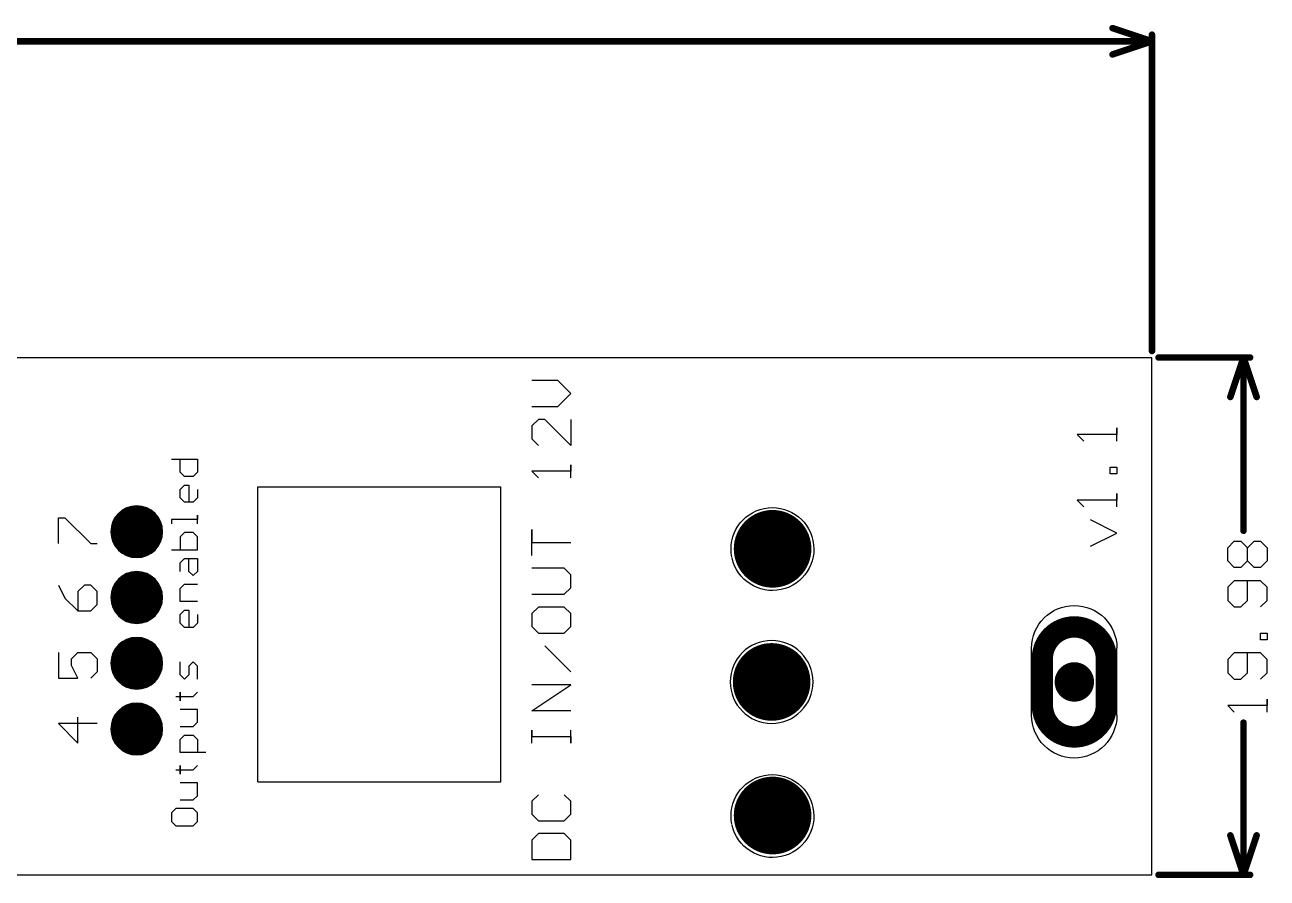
# Model space of a CAD drawing. Header units: millimetres. Extents: x 34 to 167, y 52 to 85.
# Drawn here: x 118.8 to 166.81, y 52.18 to 85.14 of the extents above; entities that cross this region are included whole.
import ezdxf

# ---------------------------------------------------------------- set-up
doc = ezdxf.new("R2010")
doc.units = ezdxf.units.MM
for name, color, linetype in [('BottomLayer', 5, 'Continuous'), ('Mechanical1', 6, 'Continuous'), ('PadHoleLayer', 156, 'Continuous'), ('TopLayer', 1, 'Continuous'), ('TopOverlay', 2, 'Continuous')]:
    doc.layers.add(name, color=color, linetype=linetype)

msp = doc.modelspace()

# ---------------------------------------------------------------- linework, layer by layer
at = {"layer": 'BottomLayer'}
for points, const_width in [([(122.6241642, 65.56050388, 1), (123.6241622, 65.56050388, 1)], 1.00000054), ([(147.31899924, 64.89999974, 1), (148.08099924, 64.89999974, 1)], 0.762), ([(122.6241642, 63.02050388, 1), (123.6241622, 63.02050388, 1)], 1.00000054), ([(122.6241642, 60.48050895999999, 1), (123.6241622, 60.48050895999999, 1)], 1.00000054), ([(147.28138184, 59.7584276, 1), (148.04338184, 59.7584276, 1)], 0.762), ([(158.981394, 59.75843776, 1), (159.743394, 59.75843776, 1)], 0.762), ([(122.6241642, 57.94050896, 1), (123.6241622, 57.94050896, 1)], 1.00000054), ([(147.31899924, 54.60000002, 1), (148.08099924, 54.60000002, 1)], 0.762)]:
    msp.add_lwpolyline(points, format="xyb", close=True, dxfattribs=dict(at, const_width=const_width))
at = {"layer": 'Mechanical1'}
for p, q in [((165.29064732, 64.9390497), (165.54456604, 65.19296842)), ((165.29064732, 64.43121479999999), (165.29064732, 64.9390497)), ((165.54456604, 65.19296842), (165.79848222, 65.19296842)), ((165.79848222, 65.19296842), (166.05240094, 64.9390497)), ((166.05240094, 64.9390497), (166.30631966, 65.19296842)), ((166.05240094, 64.43121479999999), (166.05240094, 64.9390497)), ((166.30631966, 65.19296842), (166.56023584, 65.19296842)), ((166.56023584, 65.19296842), (166.81415456, 64.9390497)), ((166.81415456, 64.9390497), (166.81415456, 64.43121479999999)), ((165.54456604, 64.17729607999999), (165.29064732, 64.43121479999999)), ((166.05240094, 64.43121479999999), (165.79848222, 64.17729607999999)), ((166.30631966, 64.17729607999999), (166.05240094, 64.43121479999999)), ((166.81415456, 64.43121479999999), (166.56023584, 64.17729607999999)), ((165.79848222, 64.17729607999999), (165.54456604, 64.17729607999999)), ((166.56023584, 64.17729607999999), (166.30631966, 64.17729607999999)), ((165.54456604, 63.66946118), (165.29064732, 63.41554246)), ((165.29064732, 63.41554246), (165.29064732, 62.90770756)), ((166.56023584, 63.66946118), (165.54456604, 63.66946118)), ((166.05240094, 62.90770756), (166.05240094, 63.66946118)), ((166.81415456, 63.41554246), (166.56023584, 63.66946118)), ((166.81415456, 62.90770756), (166.81415456, 63.41554246)), ((165.29064732, 62.90770756), (165.54456604, 62.65378884)), ((165.79848222, 62.65378884), (166.05240094, 62.90770756)), ((166.56023584, 62.65378884), (166.81415456, 62.90770756)), ((165.54456604, 62.65378884), (165.79848222, 62.65378884)), ((166.56023584, 61.38420032), (166.56023584, 61.63811904)), ((166.56023584, 61.63811904), (166.81415456, 61.63811904)), ((166.81415456, 61.63811904), (166.81415456, 61.38420032)), ((166.81415456, 61.38420032), (166.56023584, 61.38420032)), ((165.54456604, 60.87636542), (165.29064732, 60.6224467)), ((165.29064732, 60.6224467), (165.29064732, 60.1146118)), ((166.56023584, 60.87636542), (165.54456604, 60.87636542)), ((166.05240094, 60.1146118), (166.05240094, 60.87636542)), ((166.81415456, 60.6224467), (166.56023584, 60.87636542)), ((166.81415456, 60.1146118), (166.81415456, 60.6224467)), ((165.29064732, 60.1146118), (165.54456604, 59.86069308)), ((165.79848222, 59.86069308), (166.05240094, 60.1146118)), ((166.56023584, 59.86069308), (166.81415456, 60.1146118)), ((165.54456604, 59.86069308), (165.79848222, 59.86069308)), ((166.81415456, 58.59110456), (166.81415456, 59.09893946)), ((166.81415456, 59.09893946), (166.81415456, 58.84502328)), ((166.81415456, 58.84502328), (165.29064732, 58.84502328)), ((165.29064732, 58.84502328), (165.54456604, 58.59110456))]:
    msp.add_line(p, q, dxfattribs=at)
at = {"layer": 'Mechanical1', "const_width": 0.254}
for points in [[(160.83839816, 85.00800118), (162.36239816, 84.50000118)], [(102.225094, 84.50000118), (162.36239816, 84.50000118)], [(160.83839816, 83.99200117999999), (162.36239816, 84.50000118)], [(162.36239816, 72.54244064), (162.36239816, 84.75400117999999)], [(162.61639816, 72.28844063999999), (166.15400094, 72.28844063999999)], [(165.39200094, 70.76444063999999), (165.90000094, 72.28844063999999)], [(165.90000094, 65.59936841999999), (165.90000094, 72.28844063999999)], [(165.90000094, 72.28844063999999), (166.40800094, 70.76444063999999)], [(165.90000094, 52.30843488), (165.90000094, 58.18470456)], [(165.39200094, 53.83243487999999), (165.90000094, 52.30843488)], [(165.90000094, 52.30843488), (166.40800094, 53.83243487999999)], [(162.61639816, 52.30843488), (166.15400094, 52.30843488)]]:
    msp.add_lwpolyline(points, dxfattribs=at)
at = {"layer": 'Mechanical1', "const_width": 0.127}
for points in [[(160.77489816, 85.00800118, 1), (160.90189816, 85.00800118, 1)], [(162.29889816, 84.75400117999999, 1), (162.42589816, 84.75400117999999, 1)], [(162.29889816, 84.50000118, 1), (162.42589816, 84.50000118, 1)], [(162.29889816, 84.50000118, 1), (162.42589816, 84.50000118, 1)], [(162.29889816, 84.50000118, 1), (162.42589816, 84.50000118, 1)], [(160.77489816, 83.99200117999999, 1), (160.90189816, 83.99200117999999, 1)], [(162.29889816, 72.54244064, 1), (162.42589816, 72.54244064, 1)], [(162.55289816, 72.28844063999999, 1), (162.67989816, 72.28844063999999, 1)], [(165.83650094, 72.28844063999999, 1), (165.96350094, 72.28844063999999, 1)], [(165.83650094, 72.28844063999999, 1), (165.96350094, 72.28844063999999, 1)], [(165.83650094, 72.28844063999999, 1), (165.96350094, 72.28844063999999, 1)], [(166.09050094, 72.28844063999999, 1), (166.21750094, 72.28844063999999, 1)], [(165.32850094, 70.76444063999999, 1), (165.45550094, 70.76444063999999, 1)], [(166.34450094, 70.76444063999999, 1), (166.47150094, 70.76444063999999, 1)], [(165.83650094, 65.59936841999999, 1), (165.96350094, 65.59936841999999, 1)], [(165.83650094, 58.18470456, 1), (165.96350094, 58.18470456, 1)], [(165.32850094, 53.83243487999999, 1), (165.45550094, 53.83243487999999, 1)], [(166.34450094, 53.83243487999999, 1), (166.47150094, 53.83243487999999, 1)], [(162.55289816, 52.30843488, 1), (162.67989816, 52.30843488, 1)], [(165.83650094, 52.30843488, 1), (165.96350094, 52.30843488, 1)], [(165.83650094, 52.30843488, 1), (165.96350094, 52.30843488, 1)], [(165.83650094, 52.30843488, 1), (165.96350094, 52.30843488, 1)], [(166.09050094, 52.30843488, 1), (166.21750094, 52.30843488, 1)]]:
    msp.add_lwpolyline(points, format="xyb", close=True, dxfattribs=at)
at = {"layer": 'Mechanical1'}
for points in [[(33.96241874, 72.28844063999999), (162.36239816, 72.28844063999999)], [(162.36239816, 52.31403304), (162.36239816, 72.28844063999999)], [(127.80000094, 55.89999996), (127.80000094, 67.30000002)], [(127.80000094, 67.30000002), (137.19999992, 67.30000002)], [(137.19999738, 67.29999748), (137.19999992, 67.30000002)], [(137.19999738, 55.89999742), (137.19999738, 67.29999748)], [(157.70718776, 58.47080508), (157.70718776, 61.06160508)], [(161.00679508, 58.47080508), (161.00679508, 61.06160508)], [(127.7999984, 55.89999742), (127.80000094, 55.89999996)], [(127.7999984, 55.89999742), (137.19999738, 55.89999742)], [(33.9624035, 52.30843488), (162.36239816, 52.30843488)], [(162.36239816, 52.30843488), (162.36239816, 52.31403304)]]:
    msp.add_lwpolyline(points, dxfattribs=at)
for points in [[(162.36239816, 72.28844063999999, 1), (162.36239816, 72.28844063999999, 1)], [(162.36239816, 72.28844063999999, 1), (162.36239816, 72.28844063999999, 1)], [(127.80000094, 67.30000002, 1), (127.80000094, 67.30000002, 1)], [(127.80000094, 67.30000002, 1), (127.80000094, 67.30000002, 1)], [(137.19999738, 67.29999748, 1), (137.19999738, 67.29999748, 1)], [(137.19999738, 67.29999748, 1), (137.19999738, 67.29999748, 1)], [(137.19999992, 67.30000002, 1), (137.19999992, 67.30000002, 1)], [(137.19999992, 67.30000002, 1), (137.19999992, 67.30000002, 1)], [(124.12416374, 65.56049372, 1), (122.12416266, 65.56049372, 1)], [(122.12416266, 65.56049372, 1), (122.12416266, 65.56049372, 1)], [(124.12416374, 65.56049372, 1), (124.12416374, 65.56049372, 1)], [(146.12610094, 64.57650534, 1), (146.12610094, 64.57650534, 1)], [(146.13226298, 64.54712516, 1), (146.13226298, 64.54712516, 1)], [(124.12416374, 63.02050895999999, 1), (122.12416266, 63.02050895999999, 1)], [(122.12416266, 63.02050895999999, 1), (122.12416266, 63.02050895999999, 1)], [(124.12416374, 63.02050895999999, 1), (124.12416374, 63.02050895999999, 1)], [(124.12416374, 60.48051404, 1), (122.12416266, 60.48051404, 1)], [(149.26238118, 59.7584276, 1), (146.0623825, 59.7584276, 1)], [(157.70718776, 61.06160508, 1), (157.70718776, 61.06160508, 1)], [(157.70718776, 61.06160508, 1), (157.70718776, 61.06160508, 1)], [(161.00679508, 61.06160508, 1), (161.00679508, 61.06160508, 1)], [(161.00679508, 61.06160508, 1), (161.00679508, 61.06160508, 1)], [(122.12416266, 60.48051404, 1), (122.12416266, 60.48051404, 1)], [(124.12416374, 60.48051404, 1), (124.12416374, 60.48051404, 1)], [(146.0623825, 59.7584276, 1), (146.0623825, 59.7584276, 1)], [(149.26238118, 59.7584276, 1), (149.26238118, 59.7584276, 1)], [(124.12416374, 57.94051404, 1), (122.12416266, 57.94051404, 1)], [(157.70718776, 58.47080508, 1), (157.70718776, 58.47080508, 1)], [(157.70718776, 58.47080508, 1), (157.70718776, 58.47080508, 1)], [(161.00679508, 58.47080508, 1), (161.00679508, 58.47080508, 1)], [(161.00679508, 58.47080508, 1), (161.00679508, 58.47080508, 1)], [(122.12416266, 57.94051404, 1), (122.12416266, 57.94051404, 1)], [(124.12416374, 57.94051404, 1), (124.12416374, 57.94051404, 1)], [(127.7999984, 55.89999742, 1), (127.7999984, 55.89999742, 1)], [(127.7999984, 55.89999742, 1), (127.7999984, 55.89999742, 1)], [(127.80000094, 55.89999996, 1), (127.80000094, 55.89999996, 1)], [(127.80000094, 55.89999996, 1), (127.80000094, 55.89999996, 1)], [(137.19999738, 55.89999742, 1), (137.19999738, 55.89999742, 1)], [(137.19999738, 55.89999742, 1), (137.19999738, 55.89999742, 1)], [(146.12610094, 54.26410534, 1), (146.12610094, 54.26410534, 1)], [(146.13226298, 54.23472516, 1), (146.13226298, 54.23472516, 1)], [(162.36239816, 52.31403304, 1), (162.36239816, 52.31403304, 1)], [(162.36239816, 52.31403304, 1), (162.36239816, 52.31403304, 1)], [(162.36239816, 52.30843488, 1), (162.36239816, 52.30843488, 1)], [(162.36239816, 52.30843488, 1), (162.36239816, 52.30843488, 1)]]:
    msp.add_lwpolyline(points, format="xyb", close=True, dxfattribs=at)
for points in [[(146.12610094, 64.57650534, -213.1920346618038), (146.13226298, 64.54712516)], [(157.70718776, 61.06160508, -0.9999999999999999), (161.00679508, 61.06160508)], [(161.00679508, 58.47080508, -0.9999999999999999), (157.70718776, 58.47080508)], [(146.12610094, 54.26410534, -213.1920346618038), (146.13226298, 54.23472516)]]:
    msp.add_lwpolyline(points, format="xyb", dxfattribs=at)
at = {"layer": 'PadHoleLayer'}
for points, const_width in [([(122.6241642, 65.56050388, 1), (123.6241622, 65.56050388, 1)], 1.00000054), ([(146.95000074, 64.89999974, 1), (148.44999774, 64.89999974, 1)], 1.49999954), ([(122.6241642, 63.02050388, 1), (123.6241622, 63.02050388, 1)], 1.00000054), ([(158.1248933, 58.87093635999999), (158.1248933, 60.64593916, -1), (160.5998947, 60.64593916), (160.5998947, 58.87093635999999, -1)], 0.8249996199999999), ([(122.6241642, 60.48050895999999, 1), (123.6241622, 60.48050895999999, 1)], 1.00000054), ([(146.91238334, 59.7584276, 1), (148.41238034, 59.7584276, 1)], 1.49999954), ([(122.6241642, 57.94050896, 1), (123.6241622, 57.94050896, 1)], 1.00000054), ([(146.95000074, 54.60000002, 1), (148.44999774, 54.60000002, 1)], 1.49999954)]:
    msp.add_lwpolyline(points, format="xyb", close=True, dxfattribs=dict(at, const_width=const_width))
at = {"layer": 'TopLayer'}
for points, const_width in [([(122.6241642, 65.56050388, 1), (123.6241622, 65.56050388, 1)], 1.00000054), ([(147.31899924, 64.89999974, 1), (148.08099924, 64.89999974, 1)], 0.762), ([(122.6241642, 63.02050388, 1), (123.6241622, 63.02050388, 1)], 1.00000054), ([(122.6241642, 60.48050895999999, 1), (123.6241622, 60.48050895999999, 1)], 1.00000054), ([(147.28138184, 59.7584276, 1), (148.04338184, 59.7584276, 1)], 0.762), ([(158.981394, 59.75843776, 1), (159.743394, 59.75843776, 1)], 0.762), ([(122.6241642, 57.94050896, 1), (123.6241622, 57.94050896, 1)], 1.00000054), ([(147.31899924, 54.60000002, 1), (148.08099924, 54.60000002, 1)], 0.762)]:
    msp.add_lwpolyline(points, format="xyb", close=True, dxfattribs=dict(at, const_width=const_width))
at = {"layer": 'TopOverlay'}
for p, q in [((139.40016062, 71.39401266), (138.4004852, 71.39401266)), ((139.8999996, 70.89417621999999), (139.40016062, 71.39401266)), ((139.40016062, 70.39433724), (139.8999996, 70.89417621999999)), ((138.4004852, 70.39433724), (139.40016062, 70.39433724)), ((138.65040342, 69.89449825999999), (138.4004852, 69.64458004)), ((138.4004852, 69.64458004), (138.4004852, 69.14474106)), ((138.90032418, 69.89449825999999), (138.65040342, 69.89449825999999)), ((139.8999996, 68.89482283999999), (138.90032418, 69.89449825999999)), ((139.8999996, 69.89449825999999), (139.8999996, 68.89482283999999)), ((138.4004852, 69.14474106), (138.65040342, 68.89482283999999)), ((161.00000058, 69.31660253999999), (159.47649334, 69.31660253999999)), ((159.47649334, 69.31660253999999), (159.73041206, 69.06268381999999)), ((161.00000058, 69.06268381999999), (161.00000058, 69.57051872)), ((161.00000058, 69.57051872), (161.00000058, 69.31660253999999)), ((124.46709676, 68.36210102), (125.46677472, 68.36210102)), ((124.80032444, 67.86226458), (124.80032444, 68.36210102)), ((125.46677472, 68.36210102), (125.46677472, 67.86226458)), ((124.96693574, 67.69565073999999), (124.80032444, 67.86226458)), ((125.46677472, 67.86226458), (125.30016088, 67.69565073999999)), ((139.8999996, 67.89514487999999), (138.4004852, 67.89514487999999)), ((138.4004852, 67.89514487999999), (138.65040342, 67.64522665999999)), ((139.8999996, 67.64522665999999), (139.8999996, 68.14506564)), ((139.8999996, 68.14506564), (139.8999996, 67.89514487999999)), ((160.74608186, 67.79309529999999), (160.74608186, 68.04701401999999)), ((160.74608186, 68.04701401999999), (161.00000058, 68.04701401999999)), ((161.00000058, 67.79309529999999), (160.74608186, 67.79309529999999)), ((161.00000058, 68.04701401999999), (161.00000058, 67.79309529999999)), ((124.80032444, 67.19581176), (124.96693574, 67.36242306)), ((125.30016088, 67.69565073999999), (124.96693574, 67.69565073999999)), ((124.96693574, 67.36242306), (125.13354958, 67.36242306)), ((125.13354958, 67.36242306), (125.13354958, 66.69597277999999)), ((124.80032444, 66.86258662), (124.80032444, 67.19581176)), ((124.96693574, 66.69597277999999), (124.80032444, 66.86258662)), ((125.46677472, 66.86258662), (125.30016088, 66.69597277999999)), ((125.46677472, 67.19581176), (125.46677472, 66.86258662)), ((161.00000058, 66.77742549999999), (159.47649334, 66.77742549999999)), ((159.47649334, 66.77742549999999), (159.73041206, 66.52350677999999)), ((161.00000058, 66.52350677999999), (161.00000058, 67.03134168)), ((161.00000058, 67.03134168), (161.00000058, 66.77742549999999)), ((125.30016088, 66.69597277999999), (124.96693574, 66.69597277999999)), ((120.10048624, 65.09999934), (120.10048624, 66.09967476)), ((120.10048624, 66.09967476), (120.35040446, 66.09967476)), ((120.35040446, 66.09967476), (121.35008242, 65.09999934)), ((125.46677472, 66.0295225), (124.46709676, 66.0295225)), ((124.46709676, 66.0295225), (124.46709676, 65.86290866)), ((125.46677472, 65.86290866), (125.46677472, 66.1961338)), ((125.46677472, 66.1961338), (125.46677472, 66.0295225)), ((161.00000058, 65.50783444), (159.98432824, 66.01567188)), ((124.96693574, 65.52968098), (124.80032444, 65.36306968)), ((124.80032444, 65.36306968), (124.80032444, 64.8632307)), ((125.13354958, 65.52968098), (124.96693574, 65.52968098)), ((125.30016088, 65.52968098), (125.13354958, 65.52968098)), ((125.46677472, 65.36306968), (125.30016088, 65.52968098)), ((125.46677472, 64.8632307), (125.46677472, 65.36306968)), ((138.4004852, 64.64619786), (138.4004852, 65.64587327999999)), ((138.4004852, 65.64587327999999), (138.4004852, 65.14603684)), ((159.98432824, 64.99999953999999), (161.00000058, 65.50783444)), ((121.35008242, 65.09999934), (121.60000064, 65.09999934)), ((124.46709676, 64.8632307), (125.46677472, 64.8632307)), ((138.4004852, 65.14603684), (139.8999996, 65.14603684)), ((124.80032444, 64.36339172), (124.96693574, 64.53000302)), ((124.80032444, 64.03016658), (124.80032444, 64.36339172)), ((124.96693574, 64.53000302), (125.46677472, 64.53000302)), ((125.13354958, 64.03016658), (125.13354958, 64.53000302)), ((125.46677472, 64.53000302), (125.46677472, 64.03016658)), ((125.30016088, 63.86355274), (125.13354958, 64.03016658)), ((125.46677472, 64.03016658), (125.30016088, 63.86355274)), ((139.65008138, 64.14635888), (138.4004852, 64.14635888)), ((139.8999996, 63.89644066), (139.65008138, 64.14635888)), ((139.8999996, 63.39660168), (139.8999996, 63.89644066)), ((120.10048624, 63.49967487999999), (120.35040446, 62.99983844)), ((121.10016166, 63.49967487999999), (120.85024344, 63.24975666)), ((121.35008242, 63.49967487999999), (121.10016166, 63.49967487999999)), ((121.60000064, 63.24975666), (121.35008242, 63.49967487999999)), ((124.80032444, 63.36371376), (124.96693574, 63.53032506)), ((124.96693574, 63.53032506), (125.46677472, 63.53032506)), ((139.65008138, 63.14668346), (139.8999996, 63.39660168)), ((120.35040446, 62.99983844), (120.85024344, 62.49999946)), ((120.85024344, 63.24975666), (120.85024344, 62.49999946)), ((121.60000064, 62.74991768), (121.60000064, 63.24975666)), ((124.80032444, 62.86387478), (124.80032444, 63.36371376)), ((138.4004852, 63.14668346), (139.65008138, 63.14668346)), ((120.85024344, 62.49999946), (121.35008242, 62.49999946)), ((121.35008242, 62.49999946), (121.60000064, 62.74991768)), ((125.46677472, 62.86387478), (124.80032444, 62.86387478)), ((124.80032444, 62.3640358), (124.96693574, 62.5306471)), ((124.96693574, 62.5306471), (125.13354958, 62.5306471)), ((125.13354958, 62.5306471), (125.13354958, 61.86419682)), ((138.65040342, 62.64684448), (138.4004852, 62.39692625999999)), ((139.65008138, 62.64684448), (138.65040342, 62.64684448)), ((139.8999996, 62.39692625999999), (139.65008138, 62.64684448)), ((124.80032444, 62.03081065999999), (124.80032444, 62.3640358)), ((124.96693574, 61.86419682), (124.80032444, 62.03081065999999)), ((125.46677472, 62.03081065999999), (125.30016088, 61.86419682)), ((125.46677472, 62.3640358), (125.46677472, 62.03081065999999)), ((138.4004852, 62.39692625999999), (138.4004852, 61.89708727999999)), ((139.8999996, 61.89708727999999), (139.8999996, 62.39692625999999)), ((125.30016088, 61.86419682), (124.96693574, 61.86419682)), ((138.4004852, 61.89708727999999), (138.65040342, 61.64716906)), ((138.65040342, 61.64716906), (139.65008138, 61.64716906)), ((139.65008138, 61.64716906), (139.8999996, 61.89708727999999)), ((139.8999996, 60.14765465999999), (138.90032418, 61.14733008)), ((120.10048624, 60.89967499999999), (120.10048624, 59.89999958)), ((120.60032522, 60.64975678), (120.85024344, 60.89967499999999)), ((120.60032522, 60.39983856), (120.60032522, 60.64975678)), ((120.85024344, 60.89967499999999), (121.35008242, 60.89967499999999)), ((121.35008242, 60.89967499999999), (121.60000064, 60.64975678)), ((121.60000064, 60.64975678), (121.60000064, 60.1499178)), ((124.80032444, 60.03145473999999), (124.80032444, 60.53129118)), ((125.30016088, 60.53129118), (125.13354958, 60.36467988)), ((125.46677472, 60.36467988), (125.30016088, 60.53129118)), ((120.85024344, 59.89999958), (120.60032522, 60.39983856)), ((121.60000064, 60.1499178), (121.35008242, 59.89999958)), ((124.96693574, 59.8648409), (124.80032444, 60.03145473999999)), ((125.13354958, 60.03145473999999), (124.96693574, 59.8648409)), ((125.13354958, 60.36467988), (125.13354958, 60.03145473999999)), ((125.46677472, 59.8648409), (125.46677472, 60.36467988)), ((120.10048624, 59.89999958), (120.85024344, 59.89999958)), ((138.4004852, 58.64814026), (139.8999996, 59.64781567999999)), ((139.8999996, 59.64781567999999), (138.4004852, 59.64781567999999)), ((124.6337106, 59.19839062), (124.80032444, 59.19839062)), ((124.80032444, 59.03177677999999), (124.80032444, 59.36500192)), ((124.80032444, 59.36500192), (124.80032444, 59.19839062)), ((124.80032444, 59.19839062), (124.80032444, 59.03177677999999)), ((124.80032444, 59.19839062), (125.30016088, 59.19839062)), ((125.30016088, 59.19839062), (125.46677472, 59.36500192)), ((125.46677472, 58.69854909999999), (124.80032444, 58.69854909999999)), ((125.46677472, 58.19871266), (125.46677472, 58.69854909999999)), ((139.8999996, 58.64814026), (138.4004852, 58.64814026)), ((121.60000064, 58.1497567), (120.10048624, 58.1497567)), ((120.10048624, 58.1497567), (120.85024344, 57.3999995)), ((120.85024344, 57.3999995), (120.85024344, 58.39967492)), ((125.30016088, 58.03209881999999), (125.46677472, 58.19871266)), ((124.80032444, 58.03209881999999), (125.30016088, 58.03209881999999)), ((124.80032444, 57.53225983999999), (124.96693574, 57.69887113999999)), ((124.96693574, 57.69887113999999), (125.30016088, 57.69887113999999)), ((125.30016088, 57.69887113999999), (125.46677472, 57.53225983999999)), ((138.4004852, 57.39854407999999), (138.4004852, 57.89838305999999)), ((138.4004852, 57.89838305999999), (138.4004852, 57.6484623)), ((138.4004852, 57.6484623), (139.8999996, 57.6484623)), ((139.8999996, 57.39854407999999), (139.8999996, 57.89838305999999)), ((139.8999996, 57.6484623), (139.8999996, 57.39854407999999)), ((124.80032444, 57.03242085999999), (124.80032444, 57.53225983999999)), ((125.46677472, 57.53225983999999), (125.46677472, 57.03242085999999)), ((125.79999986, 57.03242085999999), (124.80032444, 57.03242085999999)), ((124.6337106, 56.36597058), (124.80032444, 56.36597058)), ((124.80032444, 56.19935674), (124.80032444, 56.53258188)), ((124.80032444, 56.53258188), (124.80032444, 56.36597058)), ((124.80032444, 56.36597058), (124.80032444, 56.19935674)), ((124.80032444, 56.36597058), (125.30016088, 56.36597058)), ((125.30016088, 56.36597058), (125.46677472, 56.53258188)), ((125.46677472, 55.86612906), (124.80032444, 55.86612906)), ((125.46677472, 55.36629262), (125.46677472, 55.86612906)), ((125.30016088, 55.19967878), (125.46677472, 55.36629262)), ((138.65040342, 55.3991907), (138.4004852, 55.14927247999999)), ((139.8999996, 55.14927247999999), (139.65008138, 55.3991907)), ((124.6337106, 54.8664511), (124.46709676, 54.6998398)), ((125.30016088, 54.8664511), (124.6337106, 54.8664511)), ((124.80032444, 55.19967878), (125.30016088, 55.19967878)), ((125.46677472, 54.6998398), (125.30016088, 54.8664511)), ((138.4004852, 55.14927247999999), (138.4004852, 54.64943349999999)), ((139.8999996, 54.64943349999999), (139.8999996, 55.14927247999999)), ((124.46709676, 54.6998398), (124.46709676, 54.36661466)), ((124.46709676, 54.36661466), (124.6337106, 54.20000082)), ((125.30016088, 54.20000082), (125.46677472, 54.36661466)), ((125.46677472, 54.36661466), (125.46677472, 54.6998398)), ((138.4004852, 54.64943349999999), (138.65040342, 54.39951528)), ((138.65040342, 54.39951528), (139.65008138, 54.39951528)), ((139.65008138, 54.39951528), (139.8999996, 54.64943349999999)), ((124.6337106, 54.20000082), (125.30016088, 54.20000082)), ((138.65040342, 53.8996763), (138.4004852, 53.64975808)), ((139.65008138, 53.8996763), (138.65040342, 53.8996763)), ((139.8999996, 53.64975808), (139.65008138, 53.8996763)), ((138.4004852, 53.64975808), (138.4004852, 52.90000088)), ((139.8999996, 52.90000088), (139.8999996, 53.64975808)), ((138.4004852, 52.90000088), (139.8999996, 52.90000088))]:
    msp.add_line(p, q, dxfattribs=at)

doc.saveas('drawing.dxf')
